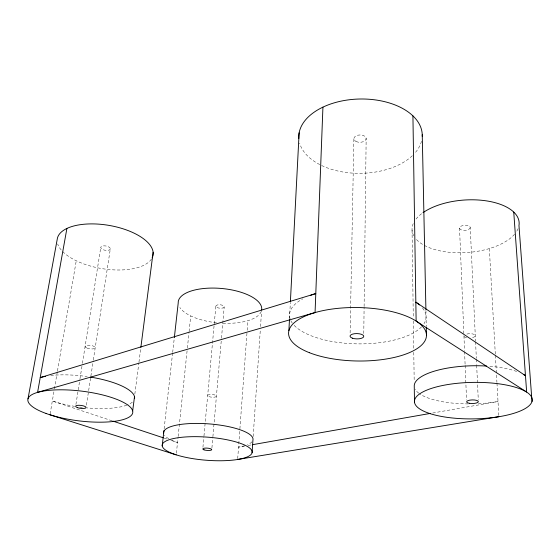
<?xml version="1.0" encoding="UTF-8"?>
<svg xmlns="http://www.w3.org/2000/svg" width="560" height="560" viewBox="0 0 560 560"><rect width="100%" height="100%" fill="white"/><g stroke="black" fill="none" stroke-linecap="round" stroke-linejoin="round"><path stroke-width="0.42" stroke-dasharray="2.8 2.1" d="M363.783 333.515L364.098 307.37M364.112 306.495L366.156 138.264M350.126 332.899L353.878 139.034M289.527 318.479L290.332 302.827M253.176 436.492L260.295 330.071M260.526 326.585L261.52 311.752M237.692 458.64L239.827 429.709M239.89 428.834L247.107 331.163M247.17 330.288L247.877 320.698M211.918 447.902L212.821 437.556M212.898 436.695L221.41 338.947M221.487 338.079L224.203 306.852M202.937 447.223L203.889 436.877M203.966 436.016L215.859 306.152M176.393 453.208L178.052 437.318M178.143 436.45L187.292 348.866M187.383 348.005L189.014 332.395M189.105 331.527L190.736 315.917M164.122 428.827L172.578 353.318M172.676 352.45L174.328 337.694M134.841 394.079L138.859 362.957M138.964 362.096L140.749 348.257M86.436 405.125L88.522 391.475M88.655 390.621L93.219 360.766M93.345 359.912L110.278 249.13A4.851 2.184 9.6 0 0 103.873 245.84A4.851 2.184 9.6 0 0 102.501 249.424A4.851 2.184 9.6 0 0 110.278 249.13M75.929 404.39L78.099 390.705M78.232 389.844L79.856 379.582M79.989 378.728L82.292 364.182M82.425 363.328L100.814 247.156M50.127 413.938L54.236 389.816M54.383 388.955L57.323 371.749M57.47 370.888L76.251 260.75M244.552 446.089L238.539 447.146A44.835 12.11 4.5 0 0 245.833 445.34M247.989 445.487L251.426 444.885M432.712 413.007L498.015 401.52A58.436 19.054 -1.2 0 1 478.415 403.683M112.014 420.798L52.332 401.002A52.465 15.617 7.3 0 0 74.648 406.343M164.241 438.123L166.733 438.949M170.877 440.321L177.506 442.519A44.835 12.11 4.5 0 1 170.345 439.607M489.335 248.584L495.348 354.599M495.397 355.467L496.93 382.403M496.979 383.278L498.827 415.842M470.232 227.57A5.355 2.618 -4.1 0 1 462.07 230.167A5.355 2.618 -4.1 0 1 462.371 225.61A5.355 2.618 -4.1 0 1 470.232 227.57L475.531 340.963M475.573 341.831L476.343 358.316M476.385 359.184L476.623 364.392M476.665 365.26L478.289 399.973M459.543 228.025L464.541 350.679M464.576 351.547L465.101 364.532M465.136 365.4L466.55 400.029M425.922 310.401L426.265 326.578M412.048 230.02L413.287 317.394M413.336 320.887L413.728 348.852M413.777 352.345L414.19 381.178M468.265 403.914A58.436 19.054 -1.2 0 1 419.391 393.652M418.74 393.169A58.436 19.054 -1.2 0 1 415.114 389.186M489.909 366.289A58.436 19.054 -1.2 0 1 516.733 371.49M251.986 441.791A44.835 12.11 4.5 0 1 247.499 444.703M168.721 438.718A44.835 12.11 4.5 0 1 164.458 435.12M421.54 326.816A68.285 27.818 0.9 0 1 355.999 343.84A68.285 27.818 0.9 0 1 292.831 323.799M292.313 323.113A68.285 27.818 0.9 0 1 290.367 319.62M290.087 318.836A68.285 27.818 0.9 0 1 302.771 298.865M422.443 307.944A68.285 27.818 0.9 0 1 423.969 323.729M132.321 402.143A52.465 15.617 7.3 0 1 127.519 404.887M126.756 405.174A52.465 15.617 7.3 0 1 86.66 407.869M82.348 407.421A52.465 15.617 7.3 0 1 79.758 407.092M50.757 375.543A52.465 15.617 7.3 0 1 87.227 376.586M466.914 334.04A5.677 2.142 -2 0 1 474.922 334.929A5.677 2.142 -2 0 1 470.897 337.897M466.634 337.764A5.677 2.142 -2 0 1 464.17 335.405M421.491 141.246A61.754 37.163 -1.1 0 1 414.631 153.391M412.335 155.736A61.754 37.163 -1.1 0 1 348.138 172.725A61.754 37.163 -1.1 0 1 299.67 143.241M151.396 259.14A48.559 21.896 9.6 0 1 109.753 269.605A48.559 21.896 9.6 0 1 62.244 251.125M61.194 249.956A48.559 21.896 9.6 0 1 57.708 243.964M261.233 311.472A41.909 17.297 5.1 0 1 222.565 323.218M216.496 322.742A41.909 17.297 5.1 0 1 179.865 307.552M518.084 228.62A53.669 26.285 -4.2 0 1 516.481 231.679M514.577 234.227A53.669 26.285 -4.2 0 1 464.793 252.672A53.669 26.285 -4.2 0 1 415.982 238.98M413.742 235.781A53.669 26.285 -4.2 0 1 413.455 223.139M416.045 219.037A53.669 26.285 -4.2 0 1 422.289 213.199M208.901 396.564A4.389 1.379 4.7 0 0 216.251 396.536A4.389 1.379 4.7 0 0 211.001 394.422A4.389 1.379 4.7 0 0 208.901 396.564M86.996 348.089A5.117 1.764 7.9 0 0 95.172 347.963A5.117 1.764 7.9 0 0 88.305 345.198A5.117 1.764 7.9 0 0 86.996 348.089M356.013 141.484A6.16 3.696 -1.1 0 0 366.072 139.23A6.16 3.696 -1.1 0 0 357.959 135.163A6.16 3.696 -1.1 0 0 356.013 141.484M217 307.454A4.186 1.729 5.1 0 0 224.035 307.286A4.186 1.729 5.1 0 0 219.065 304.738A4.186 1.729 5.1 0 0 217 307.454"/><path stroke-width="0.84" d="M322.931 107.128L315.063 312.564L37.576 392.385L66.906 228.438M288.897 330.603L289.478 319.34M290.381 301.952L299.138 132.839M252.091 452.669A45.122 11.557 4.5 0 0 187.005 436.87A45.122 11.557 4.5 0 0 182.427 456.575A45.122 11.557 4.5 0 0 252.091 452.669L252.938 439.985A44.835 12.11 4.5 0 0 208.796 423.878A44.835 12.11 4.5 0 0 163.639 433.167M162.218 445.879L163.933 430.563M174.328 337.694L178.213 302.974A41.909 17.297 5.1 0 1 220.955 288.421A41.909 17.297 5.1 0 1 261.639 310.009M132.671 410.914L134.505 396.676M140.861 347.396L153.125 252.294M28 398.818L57.442 238.105A48.559 21.896 9.6 0 1 112.826 226.121A48.559 21.896 9.6 0 1 152.131 257.859M252.287 444.731L430.136 413.455M237.629 459.459L498.869 416.682M49.98 414.799L176.218 454.853M112.847 421.078L163.415 437.85M532 401.499A58.912 18.249 -0.9 0 0 448.98 384.363A58.912 18.249 -0.9 0 0 439.124 415.975A58.912 18.249 -0.9 0 0 532 401.499L518.966 225.526A53.669 26.285 -4.2 0 0 484.834 200.648A53.669 26.285 -4.2 0 0 423.003 212.681M513.744 212.093L526.645 392.028L416.129 321.104L412.923 115.878M422.247 134.729L425.908 309.526M426.279 327.411L426.44 334.957M414.484 401.968L414.26 386.421A58.436 19.054 -1.2 0 1 486.619 366.058M523.656 374.57A58.436 19.054 -1.2 0 1 525.469 375.683L415.828 302.141A68.285 27.818 0.9 0 1 419.538 304.976M310.772 295.274A68.285 27.818 0.9 0 1 315.791 293.573L40.222 377.615A52.465 15.617 7.3 0 1 45.584 376.32M90.573 377.097A52.465 15.617 7.3 0 1 134.603 398.314M298.816 138.488A61.754 37.163 -1.1 0 1 359.982 99.008A61.754 37.163 -1.1 0 1 422.233 136.353M46.06 413.469A52.857 14.931 7.1 0 0 131.887 414.694A52.857 14.931 7.1 0 0 63.014 389.823A52.857 14.931 7.1 0 0 46.06 413.469M309.4 352.695A68.95 26.726 1 0 0 424.326 341.873A68.95 26.726 1 0 0 338.779 308.266A68.95 26.726 1 0 0 309.4 352.695M77.63 407.701A5.278 1.491 7.1 0 0 86.044 407.687A5.278 1.491 7.1 0 0 78.897 405.272A5.278 1.491 7.1 0 0 77.63 407.701M352.45 338.198A6.874 2.66 1 0 0 363.664 336.826A6.874 2.66 1 0 0 354.592 333.704A6.874 2.66 1 0 0 352.45 338.198M204.05 449.848A4.508 1.155 4.5 0 0 211.603 449.911A4.508 1.155 4.5 0 0 206.178 448.077A4.508 1.155 4.5 0 0 204.05 449.848M469.35 403.305A5.88 1.82 -0.9 0 0 478.366 401.709A5.88 1.82 -0.9 0 0 469.763 400.155A5.88 1.82 -0.9 0 0 469.35 403.305"/></g></svg>
